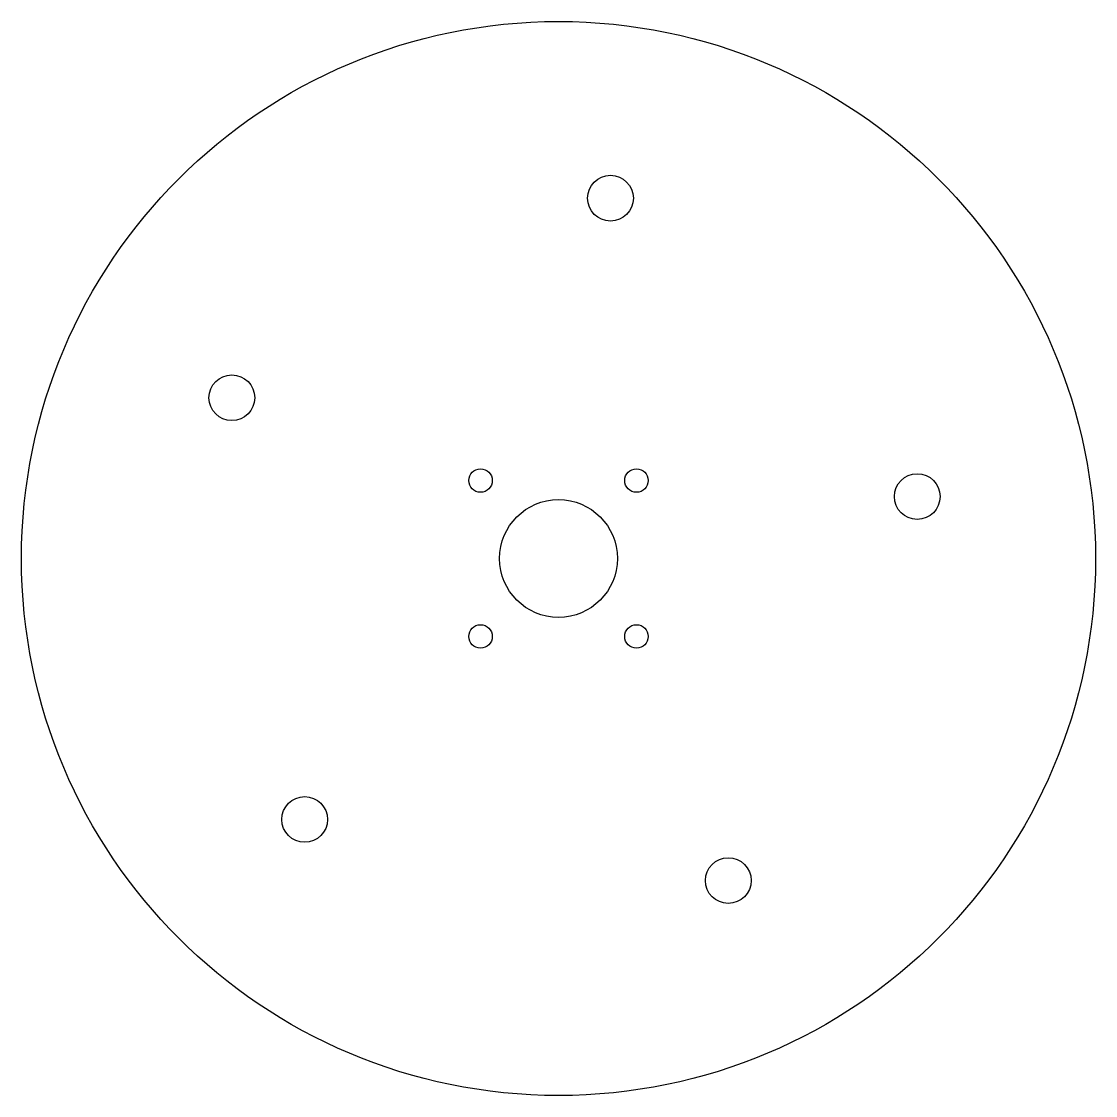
# Model space of a CAD drawing. Header units: millimetres. Extents: x -78 to 78, y -78 to 78.
import ezdxf

# ---------------------------------------------------------------- set-up
doc = ezdxf.new("R2010")
doc.units = ezdxf.units.MM

msp = doc.modelspace()

# ---------------------------------------------------------------- linework, layer by layer
at = {"color": 7, "linetype": 'Continuous', "lineweight": 25}
for centre, radius in [((0, 0), 77.5), ((7.5, 52), 3.3), ((-47.14, 23.2), 3.3), ((-11.25, 11.25), 1.7), ((11.25, 11.25), 1.7), ((51.77, 8.94), 3.3), ((0, 0), 8.5), ((-11.25, -11.25), 1.7), ((11.25, -11.25), 1.7), ((-36.63, -37.66), 3.3), ((24.5, -46.48), 3.3)]:
    msp.add_circle(centre, radius, dxfattribs=at)

doc.saveas('drawing.dxf')
